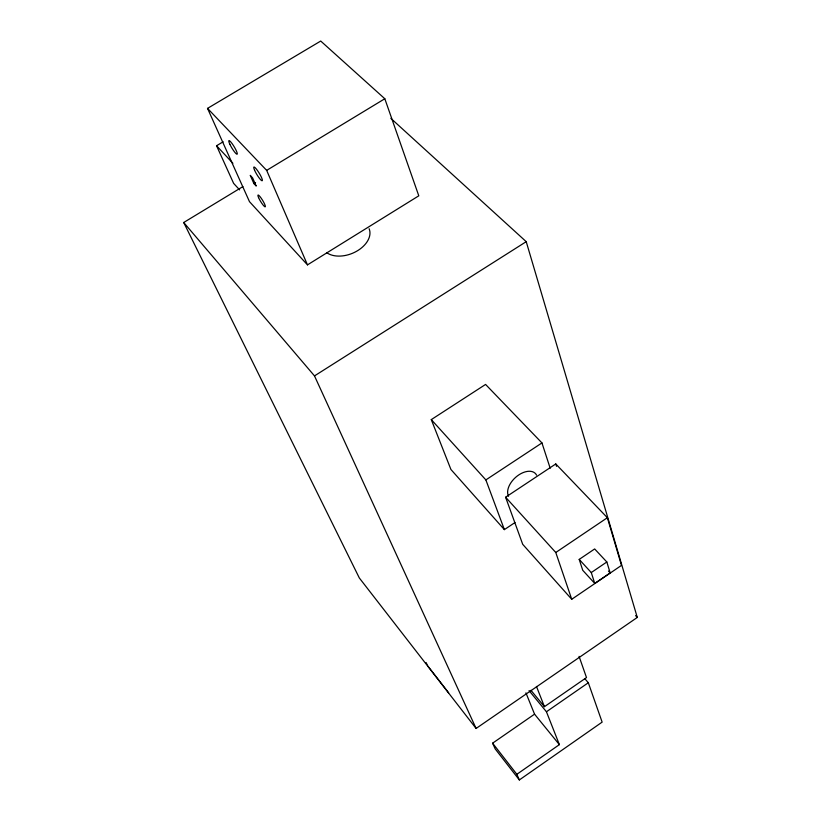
<?xml version="1.0" encoding="UTF-8"?>
<svg xmlns="http://www.w3.org/2000/svg" width="821" height="821" viewBox="0 0 821 821"><rect width="100%" height="100%" fill="white"/><g stroke="black" fill="none" stroke-linecap="round" stroke-linejoin="round"><path stroke-width="1.23" d="M525.933 692.852L534.553 714.167L492.61 743.179L495.176 748.885L519.344 779.95L602.132 722.121L588.318 682.754L584.983 678.875M519.344 779.95L516.85 774.306L559.378 744.637L546.437 711.766L529.052 690.625M530.961 690.328L544.436 706.686L586.502 677.582L579.072 656.369M546.437 711.766L588.318 682.754M242.913 186.583L183.709 222.501L359.321 577.963L476.098 728.453L637.291 617.443L526.22 241.672L390.878 118.388M594.743 583.423L610.177 572.914L606.832 561.985L594.661 548.951L579.205 559.409L582.746 570.297L594.743 583.423L591.274 572.555L579.205 559.409M571.734 599.279L621.487 565.392L607.376 517.712L555.776 463.947L505.603 497.228L522.71 544.313L571.734 599.279L555.776 552.492L505.603 497.228M591.274 572.555L606.832 561.985M555.776 552.492L607.376 517.712M550.193 468.247L541.952 442.93L485.58 384.433L431.282 419.613L450.924 469.479L504.381 529.617L514.983 522.546M504.381 529.617L485.868 479.916L541.952 442.93M183.709 222.501L314.494 375.905L526.22 241.672M307.475 264.875L418.792 195.819L384.813 98.746L320.724 41.05L207.528 108.382L249.481 201.658L307.475 264.875L266.661 170.378L207.528 108.382M266.661 170.378L384.813 98.746M253.874 183.545L256.214 186.049L252.591 177.849L250.241 175.345L253.874 183.545L255.567 182.519M239.619 189.887L233.636 183.381L216.549 145.748L223.138 141.797M216.549 145.748L232.897 163.287M608.443 571.057L610.177 572.914M635.567 615.565L637.291 617.443M431.282 419.613L485.868 479.916M534.553 714.167L559.378 744.637M492.61 743.179L516.85 774.306M427.618 665.759L448.635 692.832M426.099 662.547L427.115 664.692M314.494 375.905L476.098 728.453M536.462 686.438L544.436 706.686M555.776 463.947L556.546 466.338M369.122 228.72A25.092 16.451 -21.9 0 1 356.427 251.37A25.092 16.451 -21.9 0 1 326.584 252.57M508.538 496.243A17.693 10.765 -42.7 0 1 517.446 475.862A17.693 10.765 -42.7 0 1 536.585 475.143M229.849 144.25A7.964 1.314 58.9 0 0 237.074 154.235A7.964 1.314 58.9 0 0 232.158 143.685A7.964 1.314 58.9 0 0 229.849 144.25M254.572 170.193A8.005 1.355 58.7 0 0 262.002 180.774A8.005 1.355 58.7 0 0 257.63 170.747A8.005 1.355 58.7 0 0 254.572 170.193M258.574 197.615A6.937 1.139 58.5 0 0 265.039 206.851A6.937 1.139 58.5 0 0 261.252 198.272A6.937 1.139 58.5 0 0 258.574 197.615"/></g></svg>
